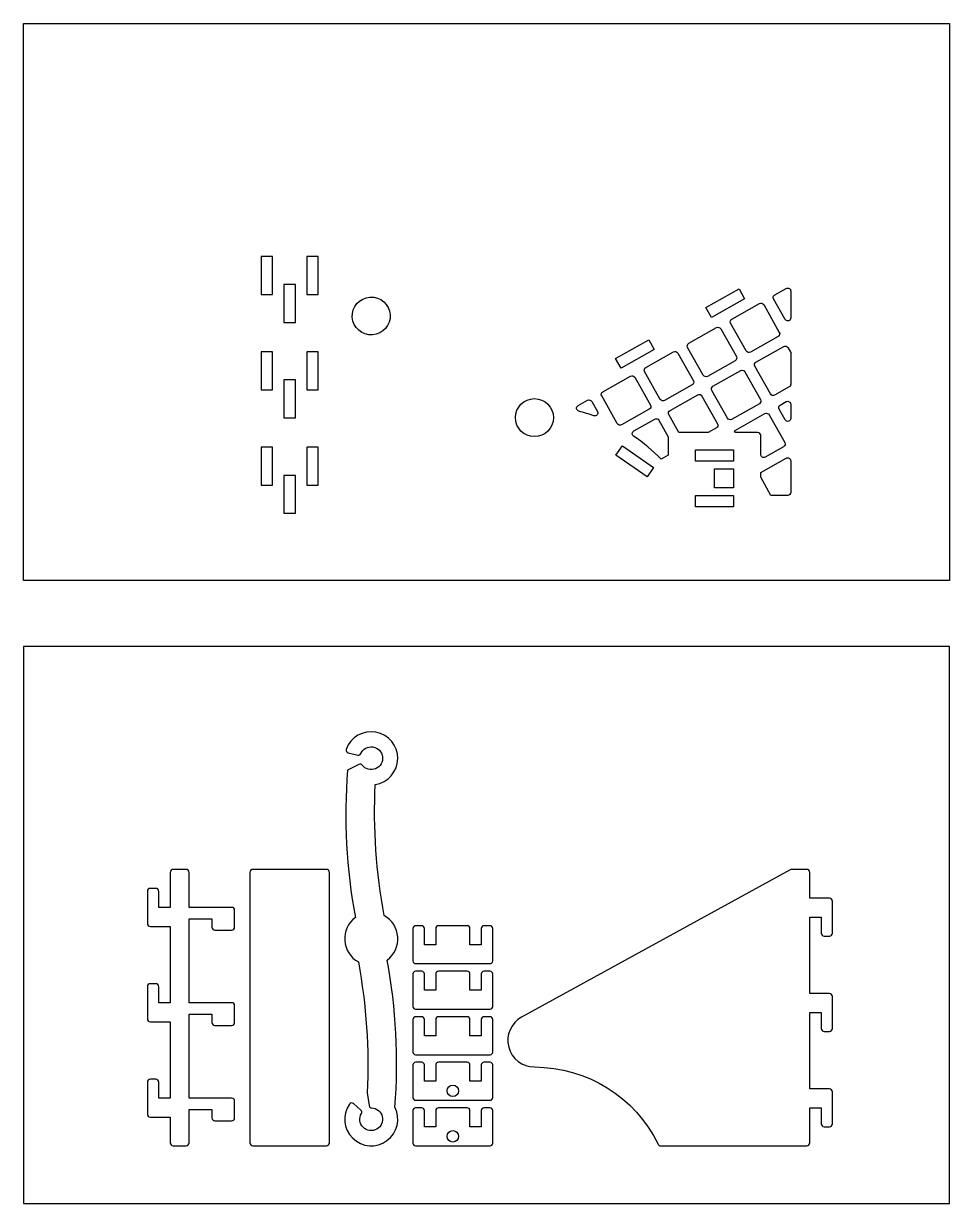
# Model space of a CAD drawing. Header units: inches. Extents: x 95 to 339, y 90 to 401.
import ezdxf

# ---------------------------------------------------------------- set-up
doc = ezdxf.new("R2010")
doc.units = ezdxf.units.IN
doc.header["$MEASUREMENT"] = 0
doc.layers.add('1 - Interna', color=3, linetype='Continuous', true_color=0x00ff00)
doc.layers.add('2 - Externa', color=1, linetype='Continuous', true_color=0xff0000)

msp = doc.modelspace()

# ---------------------------------------------------------------- linework, layer by layer
at = {"layer": '1 - Interna', "flags": 128}
msp.add_lwpolyline([(339.14, 253.75), (95.17, 253.75), (95.17, 400.53), (339.14, 400.53)], close=True, dxfattribs=at)
at = {"layer": '1 - Interna'}
for points in [[(157.78, 329.18), (160.78, 329.18), (160.78, 339.18), (157.78, 339.18)], [(169.78, 329.18), (172.78, 329.18), (172.78, 339.18), (169.78, 339.18)], [(166.78, 331.75), (163.78, 331.75), (163.78, 321.75), (166.78, 321.75)], [(276.46, 323.11), (274.99, 325.72), (283.71, 330.63), (285.18, 328.02)], [(252.66, 309.7), (251.19, 312.31), (259.9, 317.22), (261.37, 314.61)], [(157.78, 304.05), (160.78, 304.05), (160.78, 314.05), (157.78, 314.05)], [(169.78, 304.05), (172.78, 304.05), (172.78, 314.05), (169.78, 314.05)], [(166.78, 306.62), (163.78, 306.62), (163.78, 296.62), (166.78, 296.62)], [(261.18, 283.56), (259.46, 281.1), (251.26, 286.84), (252.98, 289.29)], [(157.78, 278.92), (160.78, 278.92), (160.78, 288.92), (157.78, 288.92)], [(169.78, 278.92), (172.78, 278.92), (172.78, 288.92), (169.78, 288.92)], [(272.23, 288.21), (282.23, 288.21), (282.23, 285.21), (272.23, 285.21)], [(277.23, 283.21), (282.23, 283.21), (282.23, 278.21), (277.23, 278.21)], [(166.78, 281.49), (163.78, 281.49), (163.78, 271.49), (166.78, 271.49)], [(272.23, 276.21), (282.23, 276.21), (282.23, 273.21), (272.23, 273.21)]]:
    msp.add_lwpolyline(points, close=True, dxfattribs=at)
for points in [[(295.83, 322.6), (292.81, 327.96, -0.414214), (293.12, 329.05), (296.13, 330.75, -0.573833), (297.33, 330.05), (297.33, 322.99, -0.771534)], [(186.44, 328.47, -1), (187.12, 318.49, -1)], [(285.61, 314.26), (281.49, 321.58, -0.414214), (281.79, 322.67), (289.11, 326.79, -0.414214), (290.2, 326.49), (294.32, 319.17, -0.414214), (294.02, 318.08), (286.7, 313.95, -0.414214)], [(274.28, 307.88), (270.16, 315.2, -0.414214), (270.46, 316.29), (277.78, 320.41, -0.414214), (278.87, 320.1), (282.99, 312.79, -0.414214), (282.69, 311.7), (275.37, 307.57, -0.414214)], [(262.96, 301.5), (258.83, 308.82, -0.414214), (259.14, 309.91), (266.46, 314.03, -0.414214), (267.55, 313.72), (271.67, 306.41, -0.414214), (271.36, 305.32), (264.05, 301.19, -0.414214)], [(291.99, 302.93), (287.87, 310.25, -0.414214), (288.17, 311.34), (295.49, 315.46, -0.414214), (296.58, 315.16), (297.33, 313.83), (297.33, 305.49, -0.270783), (296.92, 304.79), (293.08, 302.63, -0.414214)], [(280.66, 296.55), (276.54, 303.87, -0.414214), (276.84, 304.96), (284.16, 309.08, -0.414214), (285.25, 308.78), (289.38, 301.46, -0.414214), (289.07, 300.37), (281.75, 296.25, -0.414214)], [(251.63, 295.12), (247.51, 302.43, -0.414214), (247.81, 303.52), (255.13, 307.65, -0.414214), (256.22, 307.34), (260.34, 300.02, -0.414214), (260.04, 298.93), (252.72, 294.81, -0.414214)], [(224.78, 296.7, -1), (234.78, 296.7, -1)], [(267.88, 292.75), (265.21, 297.49, -0.414214), (265.52, 298.58), (272.84, 302.7, -0.414214), (273.93, 302.4), (278.05, 295.08, -0.414214), (277.74, 293.99), (275.55, 292.75)], [(245.41, 297.18, 0.022079), (241.49, 298.39, -0.674538), (241.3, 299.86), (243.8, 301.27, -0.414214), (244.89, 300.96), (246.38, 298.32, -0.694077)], [(294.55, 300.01), (296.13, 300.91, -0.573833), (297.33, 300.21), (297.33, 296.51, -0.771534), (295.83, 296.11), (294.25, 298.92, -0.414214)], [(265.05, 286.84), (263.14, 285.76, 0.050953), (255.91, 291.84, -0.556487), (255.97, 293.2), (261.51, 296.32, -0.414214), (262.6, 296.02), (265.05, 291.66)], [(282.53, 293.24), (290.54, 297.76, -0.414214), (291.63, 297.45), (295.76, 290.13, -0.414214), (295.45, 289.04), (290.61, 286.31, -0.573833), (289.41, 287.01), (289.41, 291.95, 0.414214), (288.61, 292.75), (282.8, 292.75)], [(289.41, 282.2), (296.13, 285.99, -0.573833), (297.33, 285.29), (297.33, 277.01, -0.414214), (296.53, 276.21), (292.12, 276.21), (289.41, 281.02)]]:
    msp.add_lwpolyline(points, format="xyb", close=True, dxfattribs=at)
at = {"layer": '2 - Externa'}
msp.add_lwpolyline([(339.14, 236.43), (95.17, 236.43), (95.17, 89.66), (339.14, 89.66)], close=True, dxfattribs=at)
for points in [[(180.53, 203.79, 0.065022), (182.59, 165, 0.544097), (183.38, 153.27, -0.057862), (185.71, 118.75), (186.22, 115.42, 0.359502), (186.89, 114.83, -3.614523), (184.19, 113.34, 0.359502), (184.04, 114.22), (182.07, 115.95, 0.447214), (181.03, 115.82, 1.759857), (193.03, 114.99, 0.065022), (190.97, 153.78, 0.544097), (190.18, 165.51, -0.057862), (187.85, 200.03, 1.759857), (180.19, 209.3, 0.447214), (180.69, 208.39), (183.24, 207.78, 0.359502), (184.04, 208.18, -3.614523), (184.41, 205.12, 0.359502), (183.54, 205.31)], [(149.98, 142.53), (138.78, 142.53), (138.78, 164.66), (144.78, 164.66), (144.78, 162.46, 0.414214), (145.58, 161.66), (149.98, 161.66, 0.414214), (150.78, 162.46), (150.78, 166.86, 0.414214), (149.98, 167.66), (138.78, 167.66), (138.78, 176.86, 0.414214), (137.98, 177.66), (134.58, 177.66, 0.414214), (133.78, 176.86), (133.78, 167.66), (130.78, 167.66), (130.78, 171.86, 0.414214), (129.98, 172.66), (128.58, 172.66, 0.414214), (127.78, 171.86), (127.78, 163.46, 0.414214), (128.58, 162.66), (133.78, 162.66), (133.78, 142.53), (130.78, 142.53), (130.78, 146.73, 0.414214), (129.98, 147.53), (128.58, 147.53, 0.414214), (127.78, 146.73), (127.78, 138.33, 0.414214), (128.58, 137.53), (133.78, 137.53), (133.78, 117.4), (130.78, 117.4), (130.78, 121.6, 0.414214), (129.98, 122.4), (128.58, 122.4, 0.414214), (127.78, 121.6), (127.78, 113.2, 0.414214), (128.58, 112.4), (133.78, 112.4), (133.78, 105.63, 0.414214), (134.58, 104.83), (137.98, 104.83, 0.414214), (138.78, 105.63), (138.78, 114.4), (144.78, 114.4), (144.78, 112.2, 0.414214), (145.58, 111.4), (149.98, 111.4, 0.414214), (150.78, 112.2), (150.78, 116.6, 0.414214), (149.98, 117.4), (138.78, 117.4), (138.78, 139.53), (144.78, 139.53), (144.78, 137.33, 0.414214), (145.58, 136.53), (149.98, 136.53, 0.414214), (150.78, 137.33), (150.78, 141.73, 0.414214)], [(155.58, 104.83), (174.98, 104.83, 0.414214), (175.78, 105.63), (175.78, 176.86, 0.414214), (174.98, 177.66), (155.58, 177.66, 0.414214), (154.78, 176.86), (154.78, 105.63, 0.414214)], [(302.33, 139.96), (305.33, 139.96), (305.33, 135.76, 0.414214), (306.13, 134.96), (307.53, 134.96, 0.414214), (308.33, 135.76), (308.33, 144.16, 0.414214), (307.53, 144.96), (302.33, 144.96), (302.33, 165.09), (305.33, 165.09), (305.33, 160.89, 0.414214), (306.13, 160.09), (307.53, 160.09, 0.414214), (308.33, 160.89), (308.33, 169.29, 0.414214), (307.53, 170.09), (302.33, 170.09), (302.33, 176.86, 0.414214), (301.53, 177.66), (297.53, 177.66, 0.126136), (297.15, 177.56), (226.41, 138.74, 0.775984), (229.78, 125.6, -0.286356), (262.36, 105.28, 0.286356), (263.08, 104.83), (301.53, 104.83, 0.414214), (302.33, 105.63), (302.33, 114.83), (305.33, 114.83), (305.33, 110.63, 0.414214), (306.13, 109.83), (307.53, 109.83, 0.414214), (308.33, 110.63), (308.33, 119.03, 0.414214), (307.53, 119.83), (302.33, 119.83)], [(212.08, 162.83), (204.48, 162.83, 0.414214), (203.78, 162.13), (203.78, 157.83), (200.78, 157.83), (200.78, 162.13, 0.414214), (200.08, 162.83), (198.48, 162.83, 0.414214), (197.78, 162.13), (197.78, 153.53, 0.414214), (198.48, 152.83), (218.08, 152.83, 0.414214), (218.78, 153.53), (218.78, 162.13, 0.414214), (218.08, 162.83), (216.48, 162.83, 0.414214), (215.78, 162.13), (215.78, 157.83), (212.78, 157.83), (212.78, 162.13, 0.414214)], [(212.08, 150.83), (204.48, 150.83, 0.414214), (203.78, 150.13), (203.78, 145.83), (200.78, 145.83), (200.78, 150.13, 0.414214), (200.08, 150.83), (198.48, 150.83, 0.414214), (197.78, 150.13), (197.78, 141.53, 0.414214), (198.48, 140.83), (218.08, 140.83, 0.414214), (218.78, 141.53), (218.78, 150.13, 0.414214), (218.08, 150.83), (216.48, 150.83, 0.414214), (215.78, 150.13), (215.78, 145.83), (212.78, 145.83), (212.78, 150.13, 0.414214)], [(212.08, 138.83), (204.48, 138.83, 0.414214), (203.78, 138.13), (203.78, 133.83), (200.78, 133.83), (200.78, 138.13, 0.414214), (200.08, 138.83), (198.48, 138.83, 0.414214), (197.78, 138.13), (197.78, 129.53, 0.414214), (198.48, 128.83), (218.08, 128.83, 0.414214), (218.78, 129.53), (218.78, 138.13, 0.414214), (218.08, 138.83), (216.48, 138.83, 0.414214), (215.78, 138.13), (215.78, 133.83), (212.78, 133.83), (212.78, 138.13, 0.414214)], [(212.08, 126.83), (204.48, 126.83, 0.414214), (203.78, 126.13), (203.78, 121.83), (200.78, 121.83), (200.78, 126.13, 0.414214), (200.08, 126.83), (198.48, 126.83, 0.414214), (197.78, 126.13), (197.78, 117.53, 0.414214), (198.48, 116.83), (218.08, 116.83, 0.414214), (218.78, 117.53), (218.78, 126.13, 0.414214), (218.08, 126.83), (216.48, 126.83, 0.414214), (215.78, 126.13), (215.78, 121.83), (212.78, 121.83), (212.78, 126.13, 0.414214)], [(209.78, 119.33, -1), (206.78, 119.33, -1)], [(212.08, 114.83), (204.48, 114.83, 0.414214), (203.78, 114.13), (203.78, 109.83), (200.78, 109.83), (200.78, 114.13, 0.414214), (200.08, 114.83), (198.48, 114.83, 0.414214), (197.78, 114.13), (197.78, 105.53, 0.414214), (198.48, 104.83), (218.08, 104.83, 0.414214), (218.78, 105.53), (218.78, 114.13, 0.414214), (218.08, 114.83), (216.48, 114.83, 0.414214), (215.78, 114.13), (215.78, 109.83), (212.78, 109.83), (212.78, 114.13, 0.414214)], [(209.78, 107.33, -1), (206.78, 107.33, -1)]]:
    msp.add_lwpolyline(points, format="xyb", close=True, dxfattribs=at)

doc.saveas('drawing.dxf')
